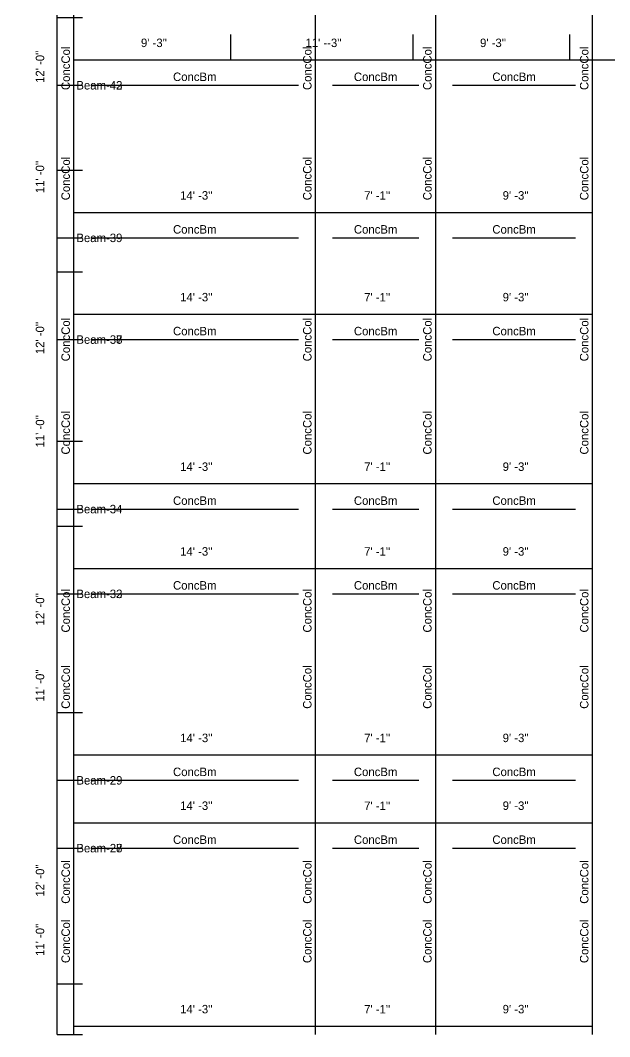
# Model space of a CAD drawing. Extents: x -38 to 2998, y -195 to 11529.
# Drawn here: x -38 to 379, y 587 to 1306 of the extents above; entities that cross this region are included whole.
import ezdxf
from ezdxf.enums import TextEntityAlignment as Align

# ---------------------------------------------------------------- set-up
doc = ezdxf.new("R2010")
doc.units = 0
doc.header["$MEASUREMENT"] = 0
doc.layers.get('0').update_dxf_attribs({"linetype": 'CONTINUOUS'})
for name, color, linetype in [('CENTERLINES', 7, 'CONTINUOUS'), ('DIMENSIONS', 4, 'CONTINUOUS'), ('TEXT', 5, 'CONTINUOUS')]:
    doc.layers.add(name, color=color, linetype=linetype)
doc.dimstyles.get("Standard").update_dxf_attribs({"dimtxt": 0.18, "dimasz": 0.18, "dimexe": 0.18, "dimexo": 0.0625, "dimgap": 0.09, "dimtad": 0, "dimtih": 1, "dimtoh": 1, "dimdec": 4, "dimzin": 0, "dimtxsty": 'STANDARD', "dimcen": 0.09, "dimazin": 3, "dimtfac": 1, "dimtdec": 4, "dimtofl": 0, "dimtmove": 0, "dimatfit": 3, "dimtolj": 1, "dimtzin": 0})

# ---------------------------------------------------------------- blocks, each defined once
blk = doc.blocks.new('*D2012')
at = {"color": 1, "linetype": 'BYBLOCK'}
for points in [[(4.77, 598.77), (3.71, 597.71), (-3.71, 590.29), (-4.77, 589.23)], [(175.77, 598.77), (174.71, 597.71), (167.29, 590.29), (166.23, 589.23)]]:
    blk.add_solid(points, dxfattribs=at)
at = {"layer": 'DIMENSIONS', "color": 9, "linetype": 'BYBLOCK'}
for p, q in [((0, 594), (0, 612)), ((171, 594), (171, 612))]:
    blk.add_line(p, q, dxfattribs=at)
at = {"layer": 'DIMENSIONS', "color": 0, "linetype": 'BYBLOCK'}
blk.add_line((0, 594), (171, 594), dxfattribs=at)
at = {"layer": 'DIMENSIONS', "color": 0, "linetype": 'BYBLOCK', "insert": (85.5, 606), "char_height": 6, "attachment_point": 5}
blk.add_mtext("\\A1; 14' -3''", dxfattribs=at)
blk = doc.blocks.new('*D2013')
at = {"color": 1, "linetype": 'BYBLOCK'}
for points in [[(175.77, 598.77), (174.71, 597.71), (167.29, 590.29), (166.23, 589.23)], [(260.77, 598.77), (259.71, 597.71), (252.28, 590.29), (251.22, 589.23)]]:
    blk.add_solid(points, dxfattribs=at)
at = {"layer": 'DIMENSIONS', "color": 9, "linetype": 'BYBLOCK'}
for p, q in [((171, 594), (171, 612)), ((256, 594), (256, 612))]:
    blk.add_line(p, q, dxfattribs=at)
at = {"layer": 'DIMENSIONS', "color": 0, "linetype": 'BYBLOCK'}
blk.add_line((171, 594), (256, 594), dxfattribs=at)
at = {"layer": 'DIMENSIONS', "color": 0, "linetype": 'BYBLOCK', "insert": (213.5, 606), "char_height": 6, "attachment_point": 5}
blk.add_mtext("\\A1; 7' -1''", dxfattribs=at)
blk = doc.blocks.new('*D2014')
at = {"color": 1, "linetype": 'BYBLOCK'}
for points in [[(260.77, 598.77), (259.71, 597.71), (252.28, 590.29), (251.22, 589.23)], [(371.77, 598.77), (370.71, 597.71), (363.28, 590.29), (362.22, 589.23)]]:
    blk.add_solid(points, dxfattribs=at)
at = {"layer": 'DIMENSIONS', "color": 9, "linetype": 'BYBLOCK'}
for p, q in [((256, 594), (256, 612)), ((367, 594), (367, 612))]:
    blk.add_line(p, q, dxfattribs=at)
at = {"layer": 'DIMENSIONS', "color": 0, "linetype": 'BYBLOCK'}
blk.add_line((256, 594), (367, 594), dxfattribs=at)
at = {"layer": 'DIMENSIONS', "color": 0, "linetype": 'BYBLOCK', "insert": (311.5, 606), "char_height": 6, "attachment_point": 5}
blk.add_mtext("\\A1; 9' -3''", dxfattribs=at)
blk = doc.blocks.new('*D2015')
at = {"color": 1, "linetype": 'BYBLOCK'}
for points in [[(-8.29, 764.29), (-7.23, 763.23), (-16.77, 772.77), (-15.71, 771.71)], [(-8.29, 620.29), (-7.23, 619.23), (-16.77, 628.77), (-15.71, 627.71)]]:
    blk.add_solid(points, dxfattribs=at)
at = {"layer": 'DIMENSIONS', "color": 9, "linetype": 'BYBLOCK'}
for p, q in [((-12, 768), (6, 768)), ((-12, 624), (6, 624))]:
    blk.add_line(p, q, dxfattribs=at)
at = {"layer": 'DIMENSIONS', "color": 0, "linetype": 'BYBLOCK'}
blk.add_line((-12, 624), (-12, 768), dxfattribs=at)
at = {"layer": 'DIMENSIONS', "color": 0, "linetype": 'BYBLOCK', "insert": (-24, 696), "char_height": 6, "attachment_point": 5, "rotation": 90}
blk.add_mtext("\\A1; 12' -0''", dxfattribs=at)
blk = doc.blocks.new('*D2016')
at = {"color": 1, "linetype": 'BYBLOCK'}
for points in [[(4.77, 790.77), (3.71, 789.71), (-3.71, 782.29), (-4.77, 781.23)], [(175.77, 790.77), (174.71, 789.71), (167.29, 782.29), (166.23, 781.23)]]:
    blk.add_solid(points, dxfattribs=at)
at = {"layer": 'DIMENSIONS', "color": 9, "linetype": 'BYBLOCK'}
for p, q in [((0, 786), (0, 804)), ((171, 786), (171, 804))]:
    blk.add_line(p, q, dxfattribs=at)
at = {"layer": 'DIMENSIONS', "color": 0, "linetype": 'BYBLOCK'}
blk.add_line((0, 786), (171, 786), dxfattribs=at)
at = {"layer": 'DIMENSIONS', "color": 0, "linetype": 'BYBLOCK', "insert": (85.5, 798), "char_height": 6, "attachment_point": 5}
blk.add_mtext("\\A1; 14' -3''", dxfattribs=at)
blk = doc.blocks.new('*D2017')
at = {"color": 1, "linetype": 'BYBLOCK'}
for points in [[(175.77, 790.77), (174.71, 789.71), (167.29, 782.29), (166.23, 781.23)], [(260.77, 790.77), (259.71, 789.71), (252.28, 782.29), (251.22, 781.23)]]:
    blk.add_solid(points, dxfattribs=at)
at = {"layer": 'DIMENSIONS', "color": 9, "linetype": 'BYBLOCK'}
for p, q in [((171, 786), (171, 804)), ((256, 786), (256, 804))]:
    blk.add_line(p, q, dxfattribs=at)
at = {"layer": 'DIMENSIONS', "color": 0, "linetype": 'BYBLOCK'}
blk.add_line((171, 786), (256, 786), dxfattribs=at)
at = {"layer": 'DIMENSIONS', "color": 0, "linetype": 'BYBLOCK', "insert": (213.5, 798), "char_height": 6, "attachment_point": 5}
blk.add_mtext("\\A1; 7' -1''", dxfattribs=at)
blk = doc.blocks.new('*D2018')
at = {"color": 1, "linetype": 'BYBLOCK'}
for points in [[(260.77, 790.77), (259.71, 789.71), (252.28, 782.29), (251.22, 781.23)], [(371.77, 790.77), (370.71, 789.71), (363.28, 782.29), (362.22, 781.23)]]:
    blk.add_solid(points, dxfattribs=at)
at = {"layer": 'DIMENSIONS', "color": 9, "linetype": 'BYBLOCK'}
for p, q in [((256, 786), (256, 804)), ((367, 786), (367, 804))]:
    blk.add_line(p, q, dxfattribs=at)
at = {"layer": 'DIMENSIONS', "color": 0, "linetype": 'BYBLOCK'}
blk.add_line((256, 786), (367, 786), dxfattribs=at)
at = {"layer": 'DIMENSIONS', "color": 0, "linetype": 'BYBLOCK', "insert": (311.5, 798), "char_height": 6, "attachment_point": 5}
blk.add_mtext("\\A1; 9' -3''", dxfattribs=at)
blk = doc.blocks.new('*D2019')
at = {"color": 1, "linetype": 'BYBLOCK'}
for points in [[(-8.29, 956.29), (-7.23, 955.23), (-16.77, 964.77), (-15.71, 963.71)], [(-8.29, 812.29), (-7.23, 811.23), (-16.77, 820.77), (-15.71, 819.71)]]:
    blk.add_solid(points, dxfattribs=at)
at = {"layer": 'DIMENSIONS', "color": 9, "linetype": 'BYBLOCK'}
for p, q in [((-12, 960), (6, 960)), ((-12, 816), (6, 816))]:
    blk.add_line(p, q, dxfattribs=at)
at = {"layer": 'DIMENSIONS', "color": 0, "linetype": 'BYBLOCK'}
blk.add_line((-12, 816), (-12, 960), dxfattribs=at)
at = {"layer": 'DIMENSIONS', "color": 0, "linetype": 'BYBLOCK', "insert": (-24, 888), "char_height": 6, "attachment_point": 5, "rotation": 90}
blk.add_mtext("\\A1; 12' -0''", dxfattribs=at)
blk = doc.blocks.new('*D2020')
at = {"color": 1, "linetype": 'BYBLOCK'}
for points in [[(4.77, 982.77), (3.71, 981.71), (-3.71, 974.29), (-4.77, 973.23)], [(175.77, 982.77), (174.71, 981.71), (167.29, 974.29), (166.23, 973.23)]]:
    blk.add_solid(points, dxfattribs=at)
at = {"layer": 'DIMENSIONS', "color": 9, "linetype": 'BYBLOCK'}
for p, q in [((0, 978), (0, 996)), ((171, 978), (171, 996))]:
    blk.add_line(p, q, dxfattribs=at)
at = {"layer": 'DIMENSIONS', "color": 0, "linetype": 'BYBLOCK'}
blk.add_line((0, 978), (171, 978), dxfattribs=at)
at = {"layer": 'DIMENSIONS', "color": 0, "linetype": 'BYBLOCK', "insert": (85.5, 990), "char_height": 6, "attachment_point": 5}
blk.add_mtext("\\A1; 14' -3''", dxfattribs=at)
blk = doc.blocks.new('*D2021')
at = {"color": 1, "linetype": 'BYBLOCK'}
for points in [[(175.77, 982.77), (174.71, 981.71), (167.29, 974.29), (166.23, 973.23)], [(260.77, 982.77), (259.71, 981.71), (252.28, 974.29), (251.22, 973.23)]]:
    blk.add_solid(points, dxfattribs=at)
at = {"layer": 'DIMENSIONS', "color": 9, "linetype": 'BYBLOCK'}
for p, q in [((171, 978), (171, 996)), ((256, 978), (256, 996))]:
    blk.add_line(p, q, dxfattribs=at)
at = {"layer": 'DIMENSIONS', "color": 0, "linetype": 'BYBLOCK'}
blk.add_line((171, 978), (256, 978), dxfattribs=at)
at = {"layer": 'DIMENSIONS', "color": 0, "linetype": 'BYBLOCK', "insert": (213.5, 990), "char_height": 6, "attachment_point": 5}
blk.add_mtext("\\A1; 7' -1''", dxfattribs=at)
blk = doc.blocks.new('*D2022')
at = {"color": 1, "linetype": 'BYBLOCK'}
for points in [[(260.77, 982.77), (259.71, 981.71), (252.28, 974.29), (251.22, 973.23)], [(371.77, 982.77), (370.71, 981.71), (363.28, 974.29), (362.22, 973.23)]]:
    blk.add_solid(points, dxfattribs=at)
at = {"layer": 'DIMENSIONS', "color": 9, "linetype": 'BYBLOCK'}
for p, q in [((256, 978), (256, 996)), ((367, 978), (367, 996))]:
    blk.add_line(p, q, dxfattribs=at)
at = {"layer": 'DIMENSIONS', "color": 0, "linetype": 'BYBLOCK'}
blk.add_line((256, 978), (367, 978), dxfattribs=at)
at = {"layer": 'DIMENSIONS', "color": 0, "linetype": 'BYBLOCK', "insert": (311.5, 990), "char_height": 6, "attachment_point": 5}
blk.add_mtext("\\A1; 9' -3''", dxfattribs=at)
blk = doc.blocks.new('*D2023')
at = {"color": 1, "linetype": 'BYBLOCK'}
for points in [[(-8.29, 1148.29), (-7.23, 1147.23), (-16.77, 1156.77), (-15.71, 1155.71)], [(-8.29, 1004.29), (-7.23, 1003.23), (-16.77, 1012.77), (-15.71, 1011.71)]]:
    blk.add_solid(points, dxfattribs=at)
at = {"layer": 'DIMENSIONS', "color": 9, "linetype": 'BYBLOCK'}
for p, q in [((-12, 1152), (6, 1152)), ((-12, 1008), (6, 1008))]:
    blk.add_line(p, q, dxfattribs=at)
at = {"layer": 'DIMENSIONS', "color": 0, "linetype": 'BYBLOCK'}
blk.add_line((-12, 1008), (-12, 1152), dxfattribs=at)
at = {"layer": 'DIMENSIONS', "color": 0, "linetype": 'BYBLOCK', "insert": (-24, 1080), "char_height": 6, "attachment_point": 5, "rotation": 90}
blk.add_mtext("\\A1; 12' -0''", dxfattribs=at)
blk = doc.blocks.new('*D2024')
at = {"color": 1, "linetype": 'BYBLOCK'}
for points in [[(4.77, 1174.77), (3.71, 1173.71), (-3.71, 1166.29), (-4.77, 1165.23)], [(175.77, 1174.77), (174.71, 1173.71), (167.29, 1166.29), (166.23, 1165.23)]]:
    blk.add_solid(points, dxfattribs=at)
at = {"layer": 'DIMENSIONS', "color": 9, "linetype": 'BYBLOCK'}
for p, q in [((0, 1170), (0, 1188)), ((171, 1170), (171, 1188))]:
    blk.add_line(p, q, dxfattribs=at)
at = {"layer": 'DIMENSIONS', "color": 0, "linetype": 'BYBLOCK'}
blk.add_line((0, 1170), (171, 1170), dxfattribs=at)
at = {"layer": 'DIMENSIONS', "color": 0, "linetype": 'BYBLOCK', "insert": (85.5, 1182), "char_height": 6, "attachment_point": 5}
blk.add_mtext("\\A1; 14' -3''", dxfattribs=at)
blk = doc.blocks.new('*D2025')
at = {"color": 1, "linetype": 'BYBLOCK'}
for points in [[(175.77, 1174.77), (174.71, 1173.71), (167.29, 1166.29), (166.23, 1165.23)], [(260.77, 1174.77), (259.71, 1173.71), (252.28, 1166.29), (251.22, 1165.23)]]:
    blk.add_solid(points, dxfattribs=at)
at = {"layer": 'DIMENSIONS', "color": 9, "linetype": 'BYBLOCK'}
for p, q in [((171, 1170), (171, 1188)), ((256, 1170), (256, 1188))]:
    blk.add_line(p, q, dxfattribs=at)
at = {"layer": 'DIMENSIONS', "color": 0, "linetype": 'BYBLOCK'}
blk.add_line((171, 1170), (256, 1170), dxfattribs=at)
at = {"layer": 'DIMENSIONS', "color": 0, "linetype": 'BYBLOCK', "insert": (213.5, 1182), "char_height": 6, "attachment_point": 5}
blk.add_mtext("\\A1; 7' -1''", dxfattribs=at)
blk = doc.blocks.new('*D2026')
at = {"color": 1, "linetype": 'BYBLOCK'}
for points in [[(260.77, 1174.77), (259.71, 1173.71), (252.28, 1166.29), (251.22, 1165.23)], [(371.77, 1174.77), (370.71, 1173.71), (363.28, 1166.29), (362.22, 1165.23)]]:
    blk.add_solid(points, dxfattribs=at)
at = {"layer": 'DIMENSIONS', "color": 9, "linetype": 'BYBLOCK'}
for p, q in [((256, 1170), (256, 1188)), ((367, 1170), (367, 1188))]:
    blk.add_line(p, q, dxfattribs=at)
at = {"layer": 'DIMENSIONS', "color": 0, "linetype": 'BYBLOCK'}
blk.add_line((256, 1170), (367, 1170), dxfattribs=at)
at = {"layer": 'DIMENSIONS', "color": 0, "linetype": 'BYBLOCK', "insert": (311.5, 1182), "char_height": 6, "attachment_point": 5}
blk.add_mtext("\\A1; 9' -3''", dxfattribs=at)
blk = doc.blocks.new('*D2027')
at = {"color": 1, "linetype": 'BYBLOCK'}
for points in [[(-8.29, 1340.29), (-7.23, 1339.23), (-16.77, 1348.77), (-15.71, 1347.71)], [(-8.29, 1196.29), (-7.23, 1195.23), (-16.77, 1204.77), (-15.71, 1203.71)]]:
    blk.add_solid(points, dxfattribs=at)
at = {"layer": 'DIMENSIONS', "color": 9, "linetype": 'BYBLOCK'}
for p, q in [((-12, 1344), (6, 1344)), ((-12, 1200), (6, 1200))]:
    blk.add_line(p, q, dxfattribs=at)
at = {"layer": 'DIMENSIONS', "color": 0, "linetype": 'BYBLOCK'}
blk.add_line((-12, 1200), (-12, 1344), dxfattribs=at)
at = {"layer": 'DIMENSIONS', "color": 0, "linetype": 'BYBLOCK', "insert": (-24, 1272), "char_height": 6, "attachment_point": 5, "rotation": 90}
blk.add_mtext("\\A1; 12' -0''", dxfattribs=at)
blk = doc.blocks.new('*D2485')
at = {"color": 1, "linetype": 'BYBLOCK'}
for points in [[(-8.29, 716.29), (-7.23, 715.23), (-16.77, 724.77), (-15.71, 723.71)], [(-8.29, 584.29), (-7.23, 583.23), (-16.77, 592.77), (-15.71, 591.71)]]:
    blk.add_solid(points, dxfattribs=at)
at = {"layer": 'DIMENSIONS', "color": 9, "linetype": 'BYBLOCK'}
for p, q in [((-12, 720), (6, 720)), ((-12, 588), (6, 588))]:
    blk.add_line(p, q, dxfattribs=at)
at = {"layer": 'DIMENSIONS', "color": 0, "linetype": 'BYBLOCK'}
blk.add_line((-12, 588), (-12, 720), dxfattribs=at)
at = {"layer": 'DIMENSIONS', "color": 0, "linetype": 'BYBLOCK', "insert": (-24, 654), "char_height": 6, "attachment_point": 5, "rotation": 90}
blk.add_mtext("\\A1; 11' -0''", dxfattribs=at)
blk = doc.blocks.new('*D2486')
at = {"color": 1, "linetype": 'BYBLOCK'}
for points in [[(4.77, 742.77), (3.71, 741.71), (-3.71, 734.29), (-4.77, 733.23)], [(175.77, 742.77), (174.71, 741.71), (167.29, 734.29), (166.23, 733.23)]]:
    blk.add_solid(points, dxfattribs=at)
at = {"layer": 'DIMENSIONS', "color": 9, "linetype": 'BYBLOCK'}
for p, q in [((0, 738), (0, 756)), ((171, 738), (171, 756))]:
    blk.add_line(p, q, dxfattribs=at)
at = {"layer": 'DIMENSIONS', "color": 0, "linetype": 'BYBLOCK'}
blk.add_line((0, 738), (171, 738), dxfattribs=at)
at = {"layer": 'DIMENSIONS', "color": 0, "linetype": 'BYBLOCK', "insert": (85.5, 750), "char_height": 6, "attachment_point": 5}
blk.add_mtext("\\A1; 14' -3''", dxfattribs=at)
blk = doc.blocks.new('*D2487')
at = {"color": 1, "linetype": 'BYBLOCK'}
for points in [[(175.77, 742.77), (174.71, 741.71), (167.29, 734.29), (166.23, 733.23)], [(260.77, 742.77), (259.71, 741.71), (252.28, 734.29), (251.22, 733.23)]]:
    blk.add_solid(points, dxfattribs=at)
at = {"layer": 'DIMENSIONS', "color": 9, "linetype": 'BYBLOCK'}
for p, q in [((171, 738), (171, 756)), ((256, 738), (256, 756))]:
    blk.add_line(p, q, dxfattribs=at)
at = {"layer": 'DIMENSIONS', "color": 0, "linetype": 'BYBLOCK'}
blk.add_line((171, 738), (256, 738), dxfattribs=at)
at = {"layer": 'DIMENSIONS', "color": 0, "linetype": 'BYBLOCK', "insert": (213.5, 750), "char_height": 6, "attachment_point": 5}
blk.add_mtext("\\A1; 7' -1''", dxfattribs=at)
blk = doc.blocks.new('*D2488')
at = {"color": 1, "linetype": 'BYBLOCK'}
for points in [[(260.77, 742.77), (259.71, 741.71), (252.28, 734.29), (251.22, 733.23)], [(371.77, 742.77), (370.71, 741.71), (363.28, 734.29), (362.22, 733.23)]]:
    blk.add_solid(points, dxfattribs=at)
at = {"layer": 'DIMENSIONS', "color": 9, "linetype": 'BYBLOCK'}
for p, q in [((256, 738), (256, 756)), ((367, 738), (367, 756))]:
    blk.add_line(p, q, dxfattribs=at)
at = {"layer": 'DIMENSIONS', "color": 0, "linetype": 'BYBLOCK'}
blk.add_line((256, 738), (367, 738), dxfattribs=at)
at = {"layer": 'DIMENSIONS', "color": 0, "linetype": 'BYBLOCK', "insert": (311.5, 750), "char_height": 6, "attachment_point": 5}
blk.add_mtext("\\A1; 9' -3''", dxfattribs=at)
blk = doc.blocks.new('*D2489')
at = {"color": 1, "linetype": 'BYBLOCK'}
for points in [[(-8.29, 896.29), (-7.23, 895.23), (-16.77, 904.77), (-15.71, 903.71)], [(-8.29, 764.29), (-7.23, 763.23), (-16.77, 772.77), (-15.71, 771.71)]]:
    blk.add_solid(points, dxfattribs=at)
at = {"layer": 'DIMENSIONS', "color": 9, "linetype": 'BYBLOCK'}
for p, q in [((-12, 900), (6, 900)), ((-12, 768), (6, 768))]:
    blk.add_line(p, q, dxfattribs=at)
at = {"layer": 'DIMENSIONS', "color": 0, "linetype": 'BYBLOCK'}
blk.add_line((-12, 768), (-12, 900), dxfattribs=at)
at = {"layer": 'DIMENSIONS', "color": 0, "linetype": 'BYBLOCK', "insert": (-24, 834), "char_height": 6, "attachment_point": 5, "rotation": 90}
blk.add_mtext("\\A1; 11' -0''", dxfattribs=at)
blk = doc.blocks.new('*D2490')
at = {"color": 1, "linetype": 'BYBLOCK'}
for points in [[(4.77, 922.77), (3.71, 921.71), (-3.71, 914.29), (-4.77, 913.23)], [(175.77, 922.77), (174.71, 921.71), (167.29, 914.29), (166.23, 913.23)]]:
    blk.add_solid(points, dxfattribs=at)
at = {"layer": 'DIMENSIONS', "color": 9, "linetype": 'BYBLOCK'}
for p, q in [((0, 918), (0, 936)), ((171, 918), (171, 936))]:
    blk.add_line(p, q, dxfattribs=at)
at = {"layer": 'DIMENSIONS', "color": 0, "linetype": 'BYBLOCK'}
blk.add_line((0, 918), (171, 918), dxfattribs=at)
at = {"layer": 'DIMENSIONS', "color": 0, "linetype": 'BYBLOCK', "insert": (85.5, 930), "char_height": 6, "attachment_point": 5}
blk.add_mtext("\\A1; 14' -3''", dxfattribs=at)
blk = doc.blocks.new('*D2491')
at = {"color": 1, "linetype": 'BYBLOCK'}
for points in [[(175.77, 922.77), (174.71, 921.71), (167.29, 914.29), (166.23, 913.23)], [(260.77, 922.77), (259.71, 921.71), (252.28, 914.29), (251.22, 913.23)]]:
    blk.add_solid(points, dxfattribs=at)
at = {"layer": 'DIMENSIONS', "color": 9, "linetype": 'BYBLOCK'}
for p, q in [((171, 918), (171, 936)), ((256, 918), (256, 936))]:
    blk.add_line(p, q, dxfattribs=at)
at = {"layer": 'DIMENSIONS', "color": 0, "linetype": 'BYBLOCK'}
blk.add_line((171, 918), (256, 918), dxfattribs=at)
at = {"layer": 'DIMENSIONS', "color": 0, "linetype": 'BYBLOCK', "insert": (213.5, 930), "char_height": 6, "attachment_point": 5}
blk.add_mtext("\\A1; 7' -1''", dxfattribs=at)
blk = doc.blocks.new('*D2492')
at = {"color": 1, "linetype": 'BYBLOCK'}
for points in [[(260.77, 922.77), (259.71, 921.71), (252.28, 914.29), (251.22, 913.23)], [(371.77, 922.77), (370.71, 921.71), (363.28, 914.29), (362.22, 913.23)]]:
    blk.add_solid(points, dxfattribs=at)
at = {"layer": 'DIMENSIONS', "color": 9, "linetype": 'BYBLOCK'}
for p, q in [((256, 918), (256, 936)), ((367, 918), (367, 936))]:
    blk.add_line(p, q, dxfattribs=at)
at = {"layer": 'DIMENSIONS', "color": 0, "linetype": 'BYBLOCK'}
blk.add_line((256, 918), (367, 918), dxfattribs=at)
at = {"layer": 'DIMENSIONS', "color": 0, "linetype": 'BYBLOCK', "insert": (311.5, 930), "char_height": 6, "attachment_point": 5}
blk.add_mtext("\\A1; 9' -3''", dxfattribs=at)
blk = doc.blocks.new('*D2493')
at = {"color": 1, "linetype": 'BYBLOCK'}
for points in [[(-8.29, 1076.29), (-7.23, 1075.23), (-16.77, 1084.77), (-15.71, 1083.71)], [(-8.29, 944.29), (-7.23, 943.23), (-16.77, 952.77), (-15.71, 951.71)]]:
    blk.add_solid(points, dxfattribs=at)
at = {"layer": 'DIMENSIONS', "color": 9, "linetype": 'BYBLOCK'}
for p, q in [((-12, 1080), (6, 1080)), ((-12, 948), (6, 948))]:
    blk.add_line(p, q, dxfattribs=at)
at = {"layer": 'DIMENSIONS', "color": 0, "linetype": 'BYBLOCK'}
blk.add_line((-12, 948), (-12, 1080), dxfattribs=at)
at = {"layer": 'DIMENSIONS', "color": 0, "linetype": 'BYBLOCK', "insert": (-24, 1014), "char_height": 6, "attachment_point": 5, "rotation": 90}
blk.add_mtext("\\A1; 11' -0''", dxfattribs=at)
blk = doc.blocks.new('*D2494')
at = {"color": 1, "linetype": 'BYBLOCK'}
for points in [[(4.77, 1102.77), (3.71, 1101.71), (-3.71, 1094.29), (-4.77, 1093.23)], [(175.77, 1102.77), (174.71, 1101.71), (167.29, 1094.29), (166.23, 1093.23)]]:
    blk.add_solid(points, dxfattribs=at)
at = {"layer": 'DIMENSIONS', "color": 9, "linetype": 'BYBLOCK'}
for p, q in [((0, 1098), (0, 1116)), ((171, 1098), (171, 1116))]:
    blk.add_line(p, q, dxfattribs=at)
at = {"layer": 'DIMENSIONS', "color": 0, "linetype": 'BYBLOCK'}
blk.add_line((0, 1098), (171, 1098), dxfattribs=at)
at = {"layer": 'DIMENSIONS', "color": 0, "linetype": 'BYBLOCK', "insert": (85.5, 1110), "char_height": 6, "attachment_point": 5}
blk.add_mtext("\\A1; 14' -3''", dxfattribs=at)
blk = doc.blocks.new('*D2495')
at = {"color": 1, "linetype": 'BYBLOCK'}
for points in [[(175.77, 1102.77), (174.71, 1101.71), (167.29, 1094.29), (166.23, 1093.23)], [(260.77, 1102.77), (259.71, 1101.71), (252.28, 1094.29), (251.22, 1093.23)]]:
    blk.add_solid(points, dxfattribs=at)
at = {"layer": 'DIMENSIONS', "color": 9, "linetype": 'BYBLOCK'}
for p, q in [((171, 1098), (171, 1116)), ((256, 1098), (256, 1116))]:
    blk.add_line(p, q, dxfattribs=at)
at = {"layer": 'DIMENSIONS', "color": 0, "linetype": 'BYBLOCK'}
blk.add_line((171, 1098), (256, 1098), dxfattribs=at)
at = {"layer": 'DIMENSIONS', "color": 0, "linetype": 'BYBLOCK', "insert": (213.5, 1110), "char_height": 6, "attachment_point": 5}
blk.add_mtext("\\A1; 7' -1''", dxfattribs=at)
blk = doc.blocks.new('*D2496')
at = {"color": 1, "linetype": 'BYBLOCK'}
for points in [[(260.77, 1102.77), (259.71, 1101.71), (252.28, 1094.29), (251.22, 1093.23)], [(371.77, 1102.77), (370.71, 1101.71), (363.28, 1094.29), (362.22, 1093.23)]]:
    blk.add_solid(points, dxfattribs=at)
at = {"layer": 'DIMENSIONS', "color": 9, "linetype": 'BYBLOCK'}
for p, q in [((256, 1098), (256, 1116)), ((367, 1098), (367, 1116))]:
    blk.add_line(p, q, dxfattribs=at)
at = {"layer": 'DIMENSIONS', "color": 0, "linetype": 'BYBLOCK'}
blk.add_line((256, 1098), (367, 1098), dxfattribs=at)
at = {"layer": 'DIMENSIONS', "color": 0, "linetype": 'BYBLOCK', "insert": (311.5, 1110), "char_height": 6, "attachment_point": 5}
blk.add_mtext("\\A1; 9' -3''", dxfattribs=at)
blk = doc.blocks.new('*D2497')
at = {"color": 1, "linetype": 'BYBLOCK'}
for points in [[(-8.29, 1256.29), (-7.23, 1255.23), (-16.77, 1264.77), (-15.71, 1263.71)], [(-8.29, 1124.29), (-7.23, 1123.23), (-16.77, 1132.77), (-15.71, 1131.71)]]:
    blk.add_solid(points, dxfattribs=at)
at = {"layer": 'DIMENSIONS', "color": 9, "linetype": 'BYBLOCK'}
for p, q in [((-12, 1260), (6, 1260)), ((-12, 1128), (6, 1128))]:
    blk.add_line(p, q, dxfattribs=at)
at = {"layer": 'DIMENSIONS', "color": 0, "linetype": 'BYBLOCK'}
blk.add_line((-12, 1128), (-12, 1260), dxfattribs=at)
at = {"layer": 'DIMENSIONS', "color": 0, "linetype": 'BYBLOCK', "insert": (-24, 1194), "char_height": 6, "attachment_point": 5, "rotation": 90}
blk.add_mtext("\\A1; 11' -0''", dxfattribs=at)
blk = doc.blocks.new('*D2498')
at = {"color": 1, "linetype": 'BYBLOCK'}
for points in [[(4.77, 1282.77), (3.71, 1281.71), (-3.71, 1274.29), (-4.77, 1273.23)], [(115.77, 1282.77), (114.71, 1281.71), (107.29, 1274.29), (106.23, 1273.23)]]:
    blk.add_solid(points, dxfattribs=at)
at = {"layer": 'DIMENSIONS', "color": 9, "linetype": 'BYBLOCK'}
for p, q in [((0, 1278), (0, 1296)), ((111, 1278), (111, 1296))]:
    blk.add_line(p, q, dxfattribs=at)
at = {"layer": 'DIMENSIONS', "color": 0, "linetype": 'BYBLOCK'}
blk.add_line((0, 1278), (111, 1278), dxfattribs=at)
at = {"layer": 'DIMENSIONS', "color": 0, "linetype": 'BYBLOCK', "insert": (55.5, 1290), "char_height": 6, "attachment_point": 5}
blk.add_mtext("\\A1; 9' -3''", dxfattribs=at)
blk = doc.blocks.new('*D2499')
at = {"color": 1, "linetype": 'BYBLOCK'}
for points in [[(115.77, 1282.77), (114.71, 1281.71), (107.29, 1274.29), (106.23, 1273.23)], [(244.77, 1282.77), (243.71, 1281.71), (236.29, 1274.29), (235.23, 1273.23)]]:
    blk.add_solid(points, dxfattribs=at)
at = {"layer": 'DIMENSIONS', "color": 9, "linetype": 'BYBLOCK'}
for p, q in [((111, 1278), (111, 1296)), ((240, 1278), (240, 1296))]:
    blk.add_line(p, q, dxfattribs=at)
at = {"layer": 'DIMENSIONS', "color": 0, "linetype": 'BYBLOCK'}
blk.add_line((111, 1278), (240, 1278), dxfattribs=at)
at = {"layer": 'DIMENSIONS', "color": 0, "linetype": 'BYBLOCK', "insert": (175.5, 1290), "char_height": 6, "attachment_point": 5}
blk.add_mtext("\\A1; 11' --3''", dxfattribs=at)
blk = doc.blocks.new('*D2500')
at = {"color": 1, "linetype": 'BYBLOCK'}
for points in [[(244.77, 1282.77), (243.71, 1281.71), (236.29, 1274.29), (235.23, 1273.23)], [(355.77, 1282.77), (354.71, 1281.71), (347.29, 1274.29), (346.23, 1273.23)]]:
    blk.add_solid(points, dxfattribs=at)
at = {"layer": 'DIMENSIONS', "color": 9, "linetype": 'BYBLOCK'}
for p, q in [((240, 1278), (240, 1296)), ((351, 1278), (351, 1296))]:
    blk.add_line(p, q, dxfattribs=at)
at = {"layer": 'DIMENSIONS', "color": 0, "linetype": 'BYBLOCK'}
blk.add_line((240, 1278), (351, 1278), dxfattribs=at)
at = {"layer": 'DIMENSIONS', "color": 0, "linetype": 'BYBLOCK', "insert": (295.5, 1290), "char_height": 6, "attachment_point": 5}
blk.add_mtext("\\A1; 9' -3''", dxfattribs=at)
blk = doc.blocks.new('*D2501')
at = {"color": 1, "linetype": 'BYBLOCK'}
for points in [[(355.77, 1282.77), (354.71, 1281.71), (347.29, 1274.29), (346.23, 1273.23)], [(577.77, 1282.77), (576.71, 1281.71), (569.29, 1274.29), (568.23, 1273.23)]]:
    blk.add_solid(points, dxfattribs=at)
at = {"layer": 'DIMENSIONS', "color": 9, "linetype": 'BYBLOCK'}
for p, q in [((351, 1278), (351, 1296)), ((573, 1278), (573, 1296))]:
    blk.add_line(p, q, dxfattribs=at)
at = {"layer": 'DIMENSIONS', "color": 0, "linetype": 'BYBLOCK'}
blk.add_line((351, 1278), (573, 1278), dxfattribs=at)
at = {"layer": 'DIMENSIONS', "color": 0, "linetype": 'BYBLOCK', "insert": (462, 1290), "char_height": 6, "attachment_point": 5}
blk.add_mtext("\\A1; 18' -6''", dxfattribs=at)
blk = doc.blocks.new('*D2513')
at = {"color": 1, "linetype": 'BYBLOCK'}
for points in [[(-8.29, 1436.29), (-7.23, 1435.23), (-16.77, 1444.77), (-15.71, 1443.71)], [(-8.29, 1304.29), (-7.23, 1303.23), (-16.77, 1312.77), (-15.71, 1311.71)]]:
    blk.add_solid(points, dxfattribs=at)
at = {"layer": 'DIMENSIONS', "color": 9, "linetype": 'BYBLOCK'}
for p, q in [((-12, 1440), (6, 1440)), ((-12, 1308), (6, 1308))]:
    blk.add_line(p, q, dxfattribs=at)
at = {"layer": 'DIMENSIONS', "color": 0, "linetype": 'BYBLOCK'}
blk.add_line((-12, 1308), (-12, 1440), dxfattribs=at)
at = {"layer": 'DIMENSIONS', "color": 0, "linetype": 'BYBLOCK', "insert": (-24, 1374), "char_height": 6, "attachment_point": 5, "rotation": 90}
blk.add_mtext("\\A1; 11' -0''", dxfattribs=at)
blk = doc.blocks.new('*D2955')
at = {"color": 1, "linetype": 'BYBLOCK'}
for points in [[(-8.29, 716.29), (-7.23, 715.23), (-16.77, 724.77), (-15.71, 723.71)], [(-8.29, 584.29), (-7.23, 583.23), (-16.77, 592.77), (-15.71, 591.71)]]:
    blk.add_solid(points, dxfattribs=at)
at = {"layer": 'DIMENSIONS', "color": 9, "linetype": 'BYBLOCK'}
for p, q in [((-12, 720), (6, 720)), ((-12, 588), (6, 588))]:
    blk.add_line(p, q, dxfattribs=at)
at = {"layer": 'DIMENSIONS', "color": 0, "linetype": 'BYBLOCK'}
blk.add_line((-12, 588), (-12, 720), dxfattribs=at)
at = {"layer": 'DIMENSIONS', "color": 0, "linetype": 'BYBLOCK', "insert": (-24, 654), "char_height": 6, "attachment_point": 5, "rotation": 90}
blk.add_mtext("\\A1; 11' -0''", dxfattribs=at)
blk = doc.blocks.new('*D2956')
at = {"color": 1, "linetype": 'BYBLOCK'}
for points in [[(4.77, 742.77), (3.71, 741.71), (-3.71, 734.29), (-4.77, 733.23)], [(175.77, 742.77), (174.71, 741.71), (167.29, 734.29), (166.23, 733.23)]]:
    blk.add_solid(points, dxfattribs=at)
at = {"layer": 'DIMENSIONS', "color": 9, "linetype": 'BYBLOCK'}
for p, q in [((0, 738), (0, 756)), ((171, 738), (171, 756))]:
    blk.add_line(p, q, dxfattribs=at)
at = {"layer": 'DIMENSIONS', "color": 0, "linetype": 'BYBLOCK'}
blk.add_line((0, 738), (171, 738), dxfattribs=at)
at = {"layer": 'DIMENSIONS', "color": 0, "linetype": 'BYBLOCK', "insert": (85.5, 750), "char_height": 6, "attachment_point": 5}
blk.add_mtext("\\A1; 14' -3''", dxfattribs=at)
blk = doc.blocks.new('*D2957')
at = {"color": 1, "linetype": 'BYBLOCK'}
for points in [[(175.77, 742.77), (174.71, 741.71), (167.29, 734.29), (166.23, 733.23)], [(260.77, 742.77), (259.71, 741.71), (252.28, 734.29), (251.22, 733.23)]]:
    blk.add_solid(points, dxfattribs=at)
at = {"layer": 'DIMENSIONS', "color": 9, "linetype": 'BYBLOCK'}
for p, q in [((171, 738), (171, 756)), ((256, 738), (256, 756))]:
    blk.add_line(p, q, dxfattribs=at)
at = {"layer": 'DIMENSIONS', "color": 0, "linetype": 'BYBLOCK'}
blk.add_line((171, 738), (256, 738), dxfattribs=at)
at = {"layer": 'DIMENSIONS', "color": 0, "linetype": 'BYBLOCK', "insert": (213.5, 750), "char_height": 6, "attachment_point": 5}
blk.add_mtext("\\A1; 7' -1''", dxfattribs=at)
blk = doc.blocks.new('*D2958')
at = {"color": 1, "linetype": 'BYBLOCK'}
for points in [[(260.77, 742.77), (259.71, 741.71), (252.28, 734.29), (251.22, 733.23)], [(371.77, 742.77), (370.71, 741.71), (363.28, 734.29), (362.22, 733.23)]]:
    blk.add_solid(points, dxfattribs=at)
at = {"layer": 'DIMENSIONS', "color": 9, "linetype": 'BYBLOCK'}
for p, q in [((256, 738), (256, 756)), ((367, 738), (367, 756))]:
    blk.add_line(p, q, dxfattribs=at)
at = {"layer": 'DIMENSIONS', "color": 0, "linetype": 'BYBLOCK'}
blk.add_line((256, 738), (367, 738), dxfattribs=at)
at = {"layer": 'DIMENSIONS', "color": 0, "linetype": 'BYBLOCK', "insert": (311.5, 750), "char_height": 6, "attachment_point": 5}
blk.add_mtext("\\A1; 9' -3''", dxfattribs=at)
blk = doc.blocks.new('*D2959')
at = {"color": 1, "linetype": 'BYBLOCK'}
for points in [[(-8.29, 896.29), (-7.23, 895.23), (-16.77, 904.77), (-15.71, 903.71)], [(-8.29, 764.29), (-7.23, 763.23), (-16.77, 772.77), (-15.71, 771.71)]]:
    blk.add_solid(points, dxfattribs=at)
at = {"layer": 'DIMENSIONS', "color": 9, "linetype": 'BYBLOCK'}
for p, q in [((-12, 900), (6, 900)), ((-12, 768), (6, 768))]:
    blk.add_line(p, q, dxfattribs=at)
at = {"layer": 'DIMENSIONS', "color": 0, "linetype": 'BYBLOCK'}
blk.add_line((-12, 768), (-12, 900), dxfattribs=at)
at = {"layer": 'DIMENSIONS', "color": 0, "linetype": 'BYBLOCK', "insert": (-24, 834), "char_height": 6, "attachment_point": 5, "rotation": 90}
blk.add_mtext("\\A1; 11' -0''", dxfattribs=at)
blk = doc.blocks.new('*D2960')
at = {"color": 1, "linetype": 'BYBLOCK'}
for points in [[(4.77, 922.77), (3.71, 921.71), (-3.71, 914.29), (-4.77, 913.23)], [(175.77, 922.77), (174.71, 921.71), (167.29, 914.29), (166.23, 913.23)]]:
    blk.add_solid(points, dxfattribs=at)
at = {"layer": 'DIMENSIONS', "color": 9, "linetype": 'BYBLOCK'}
for p, q in [((0, 918), (0, 936)), ((171, 918), (171, 936))]:
    blk.add_line(p, q, dxfattribs=at)
at = {"layer": 'DIMENSIONS', "color": 0, "linetype": 'BYBLOCK'}
blk.add_line((0, 918), (171, 918), dxfattribs=at)
at = {"layer": 'DIMENSIONS', "color": 0, "linetype": 'BYBLOCK', "insert": (85.5, 930), "char_height": 6, "attachment_point": 5}
blk.add_mtext("\\A1; 14' -3''", dxfattribs=at)
blk = doc.blocks.new('*D2961')
at = {"color": 1, "linetype": 'BYBLOCK'}
for points in [[(175.77, 922.77), (174.71, 921.71), (167.29, 914.29), (166.23, 913.23)], [(260.77, 922.77), (259.71, 921.71), (252.28, 914.29), (251.22, 913.23)]]:
    blk.add_solid(points, dxfattribs=at)
at = {"layer": 'DIMENSIONS', "color": 9, "linetype": 'BYBLOCK'}
for p, q in [((171, 918), (171, 936)), ((256, 918), (256, 936))]:
    blk.add_line(p, q, dxfattribs=at)
at = {"layer": 'DIMENSIONS', "color": 0, "linetype": 'BYBLOCK'}
blk.add_line((171, 918), (256, 918), dxfattribs=at)
at = {"layer": 'DIMENSIONS', "color": 0, "linetype": 'BYBLOCK', "insert": (213.5, 930), "char_height": 6, "attachment_point": 5}
blk.add_mtext("\\A1; 7' -1''", dxfattribs=at)
blk = doc.blocks.new('*D2962')
at = {"color": 1, "linetype": 'BYBLOCK'}
for points in [[(260.77, 922.77), (259.71, 921.71), (252.28, 914.29), (251.22, 913.23)], [(371.77, 922.77), (370.71, 921.71), (363.28, 914.29), (362.22, 913.23)]]:
    blk.add_solid(points, dxfattribs=at)
at = {"layer": 'DIMENSIONS', "color": 9, "linetype": 'BYBLOCK'}
for p, q in [((256, 918), (256, 936)), ((367, 918), (367, 936))]:
    blk.add_line(p, q, dxfattribs=at)
at = {"layer": 'DIMENSIONS', "color": 0, "linetype": 'BYBLOCK'}
blk.add_line((256, 918), (367, 918), dxfattribs=at)
at = {"layer": 'DIMENSIONS', "color": 0, "linetype": 'BYBLOCK', "insert": (311.5, 930), "char_height": 6, "attachment_point": 5}
blk.add_mtext("\\A1; 9' -3''", dxfattribs=at)
blk = doc.blocks.new('*D2963')
at = {"color": 1, "linetype": 'BYBLOCK'}
for points in [[(-8.29, 1076.29), (-7.23, 1075.23), (-16.77, 1084.77), (-15.71, 1083.71)], [(-8.29, 944.29), (-7.23, 943.23), (-16.77, 952.77), (-15.71, 951.71)]]:
    blk.add_solid(points, dxfattribs=at)
at = {"layer": 'DIMENSIONS', "color": 9, "linetype": 'BYBLOCK'}
for p, q in [((-12, 1080), (6, 1080)), ((-12, 948), (6, 948))]:
    blk.add_line(p, q, dxfattribs=at)
at = {"layer": 'DIMENSIONS', "color": 0, "linetype": 'BYBLOCK'}
blk.add_line((-12, 948), (-12, 1080), dxfattribs=at)
at = {"layer": 'DIMENSIONS', "color": 0, "linetype": 'BYBLOCK', "insert": (-24, 1014), "char_height": 6, "attachment_point": 5, "rotation": 90}
blk.add_mtext("\\A1; 11' -0''", dxfattribs=at)
blk = doc.blocks.new('*D2964')
at = {"color": 1, "linetype": 'BYBLOCK'}
for points in [[(4.77, 1102.77), (3.71, 1101.71), (-3.71, 1094.29), (-4.77, 1093.23)], [(175.77, 1102.77), (174.71, 1101.71), (167.29, 1094.29), (166.23, 1093.23)]]:
    blk.add_solid(points, dxfattribs=at)
at = {"layer": 'DIMENSIONS', "color": 9, "linetype": 'BYBLOCK'}
for p, q in [((0, 1098), (0, 1116)), ((171, 1098), (171, 1116))]:
    blk.add_line(p, q, dxfattribs=at)
at = {"layer": 'DIMENSIONS', "color": 0, "linetype": 'BYBLOCK'}
blk.add_line((0, 1098), (171, 1098), dxfattribs=at)
at = {"layer": 'DIMENSIONS', "color": 0, "linetype": 'BYBLOCK', "insert": (85.5, 1110), "char_height": 6, "attachment_point": 5}
blk.add_mtext("\\A1; 14' -3''", dxfattribs=at)
blk = doc.blocks.new('*D2965')
at = {"color": 1, "linetype": 'BYBLOCK'}
for points in [[(175.77, 1102.77), (174.71, 1101.71), (167.29, 1094.29), (166.23, 1093.23)], [(260.77, 1102.77), (259.71, 1101.71), (252.28, 1094.29), (251.22, 1093.23)]]:
    blk.add_solid(points, dxfattribs=at)
at = {"layer": 'DIMENSIONS', "color": 9, "linetype": 'BYBLOCK'}
for p, q in [((171, 1098), (171, 1116)), ((256, 1098), (256, 1116))]:
    blk.add_line(p, q, dxfattribs=at)
at = {"layer": 'DIMENSIONS', "color": 0, "linetype": 'BYBLOCK'}
blk.add_line((171, 1098), (256, 1098), dxfattribs=at)
at = {"layer": 'DIMENSIONS', "color": 0, "linetype": 'BYBLOCK', "insert": (213.5, 1110), "char_height": 6, "attachment_point": 5}
blk.add_mtext("\\A1; 7' -1''", dxfattribs=at)
blk = doc.blocks.new('*D2966')
at = {"color": 1, "linetype": 'BYBLOCK'}
for points in [[(260.77, 1102.77), (259.71, 1101.71), (252.28, 1094.29), (251.22, 1093.23)], [(371.77, 1102.77), (370.71, 1101.71), (363.28, 1094.29), (362.22, 1093.23)]]:
    blk.add_solid(points, dxfattribs=at)
at = {"layer": 'DIMENSIONS', "color": 9, "linetype": 'BYBLOCK'}
for p, q in [((256, 1098), (256, 1116)), ((367, 1098), (367, 1116))]:
    blk.add_line(p, q, dxfattribs=at)
at = {"layer": 'DIMENSIONS', "color": 0, "linetype": 'BYBLOCK'}
blk.add_line((256, 1098), (367, 1098), dxfattribs=at)
at = {"layer": 'DIMENSIONS', "color": 0, "linetype": 'BYBLOCK', "insert": (311.5, 1110), "char_height": 6, "attachment_point": 5}
blk.add_mtext("\\A1; 9' -3''", dxfattribs=at)
blk = doc.blocks.new('*D2967')
at = {"color": 1, "linetype": 'BYBLOCK'}
for points in [[(-8.29, 1256.29), (-7.23, 1255.23), (-16.77, 1264.77), (-15.71, 1263.71)], [(-8.29, 1124.29), (-7.23, 1123.23), (-16.77, 1132.77), (-15.71, 1131.71)]]:
    blk.add_solid(points, dxfattribs=at)
at = {"layer": 'DIMENSIONS', "color": 9, "linetype": 'BYBLOCK'}
for p, q in [((-12, 1260), (6, 1260)), ((-12, 1128), (6, 1128))]:
    blk.add_line(p, q, dxfattribs=at)
at = {"layer": 'DIMENSIONS', "color": 0, "linetype": 'BYBLOCK'}
blk.add_line((-12, 1128), (-12, 1260), dxfattribs=at)
at = {"layer": 'DIMENSIONS', "color": 0, "linetype": 'BYBLOCK', "insert": (-24, 1194), "char_height": 6, "attachment_point": 5, "rotation": 90}
blk.add_mtext("\\A1; 11' -0''", dxfattribs=at)
blk = doc.blocks.new('*D2968')
at = {"color": 1, "linetype": 'BYBLOCK'}
for points in [[(4.77, 1282.77), (3.71, 1281.71), (-3.71, 1274.29), (-4.77, 1273.23)], [(115.77, 1282.77), (114.71, 1281.71), (107.29, 1274.29), (106.23, 1273.23)]]:
    blk.add_solid(points, dxfattribs=at)
at = {"layer": 'DIMENSIONS', "color": 9, "linetype": 'BYBLOCK'}
for p, q in [((0, 1278), (0, 1296)), ((111, 1278), (111, 1296))]:
    blk.add_line(p, q, dxfattribs=at)
at = {"layer": 'DIMENSIONS', "color": 0, "linetype": 'BYBLOCK'}
blk.add_line((0, 1278), (111, 1278), dxfattribs=at)
at = {"layer": 'DIMENSIONS', "color": 0, "linetype": 'BYBLOCK', "insert": (55.5, 1290), "char_height": 6, "attachment_point": 5}
blk.add_mtext("\\A1; 9' -3''", dxfattribs=at)
blk = doc.blocks.new('*D2969')
at = {"color": 1, "linetype": 'BYBLOCK'}
for points in [[(115.77, 1282.77), (114.71, 1281.71), (107.29, 1274.29), (106.23, 1273.23)], [(244.77, 1282.77), (243.71, 1281.71), (236.29, 1274.29), (235.23, 1273.23)]]:
    blk.add_solid(points, dxfattribs=at)
at = {"layer": 'DIMENSIONS', "color": 9, "linetype": 'BYBLOCK'}
for p, q in [((111, 1278), (111, 1296)), ((240, 1278), (240, 1296))]:
    blk.add_line(p, q, dxfattribs=at)
at = {"layer": 'DIMENSIONS', "color": 0, "linetype": 'BYBLOCK'}
blk.add_line((111, 1278), (240, 1278), dxfattribs=at)
at = {"layer": 'DIMENSIONS', "color": 0, "linetype": 'BYBLOCK', "insert": (175.5, 1290), "char_height": 6, "attachment_point": 5}
blk.add_mtext("\\A1; 11' --3''", dxfattribs=at)
blk = doc.blocks.new('*D2970')
at = {"color": 1, "linetype": 'BYBLOCK'}
for points in [[(244.77, 1282.77), (243.71, 1281.71), (236.29, 1274.29), (235.23, 1273.23)], [(355.77, 1282.77), (354.71, 1281.71), (347.29, 1274.29), (346.23, 1273.23)]]:
    blk.add_solid(points, dxfattribs=at)
at = {"layer": 'DIMENSIONS', "color": 9, "linetype": 'BYBLOCK'}
for p, q in [((240, 1278), (240, 1296)), ((351, 1278), (351, 1296))]:
    blk.add_line(p, q, dxfattribs=at)
at = {"layer": 'DIMENSIONS', "color": 0, "linetype": 'BYBLOCK'}
blk.add_line((240, 1278), (351, 1278), dxfattribs=at)
at = {"layer": 'DIMENSIONS', "color": 0, "linetype": 'BYBLOCK', "insert": (295.5, 1290), "char_height": 6, "attachment_point": 5}
blk.add_mtext("\\A1; 9' -3''", dxfattribs=at)
blk = doc.blocks.new('*D2971')
at = {"color": 1, "linetype": 'BYBLOCK'}
for points in [[(355.77, 1282.77), (354.71, 1281.71), (347.29, 1274.29), (346.23, 1273.23)], [(577.77, 1282.77), (576.71, 1281.71), (569.29, 1274.29), (568.23, 1273.23)]]:
    blk.add_solid(points, dxfattribs=at)
at = {"layer": 'DIMENSIONS', "color": 9, "linetype": 'BYBLOCK'}
for p, q in [((351, 1278), (351, 1296)), ((573, 1278), (573, 1296))]:
    blk.add_line(p, q, dxfattribs=at)
at = {"layer": 'DIMENSIONS', "color": 0, "linetype": 'BYBLOCK'}
blk.add_line((351, 1278), (573, 1278), dxfattribs=at)
at = {"layer": 'DIMENSIONS', "color": 0, "linetype": 'BYBLOCK', "insert": (462, 1290), "char_height": 6, "attachment_point": 5}
blk.add_mtext("\\A1; 18' -6''", dxfattribs=at)
blk = doc.blocks.new('*D2983')
at = {"color": 1, "linetype": 'BYBLOCK'}
for points in [[(-8.29, 1436.29), (-7.23, 1435.23), (-16.77, 1444.77), (-15.71, 1443.71)], [(-8.29, 1304.29), (-7.23, 1303.23), (-16.77, 1312.77), (-15.71, 1311.71)]]:
    blk.add_solid(points, dxfattribs=at)
at = {"layer": 'DIMENSIONS', "color": 9, "linetype": 'BYBLOCK'}
for p, q in [((-12, 1440), (6, 1440)), ((-12, 1308), (6, 1308))]:
    blk.add_line(p, q, dxfattribs=at)
at = {"layer": 'DIMENSIONS', "color": 0, "linetype": 'BYBLOCK'}
blk.add_line((-12, 1308), (-12, 1440), dxfattribs=at)
at = {"layer": 'DIMENSIONS', "color": 0, "linetype": 'BYBLOCK', "insert": (-24, 1374), "char_height": 6, "attachment_point": 5, "rotation": 90}
blk.add_mtext("\\A1; 11' -0''", dxfattribs=at)

msp = doc.modelspace()

# ---------------------------------------------------------------- linework, layer by layer
at = {"layer": 'CENTERLINES', "color": 0, "linetype": 'CONTINUOUS'}
for p, q in [((0, 1200), (0, 1344)), ((171, 1200), (171, 1344)), ((255.996, 1200), (255.996, 1344)), ((366.996, 1200), (366.996, 1344)), ((0, 1128), (0, 1260)), ((0, 1128), (0, 1260)), ((12, 1260), (159, 1260)), ((12, 1260), (159, 1260)), ((171, 1128), (171, 1260)), ((171, 1128), (171, 1260)), ((183, 1260), (243.996, 1260)), ((183, 1260), (243.996, 1260)), ((255.996, 1128), (255.996, 1260)), ((255.996, 1128), (255.996, 1260)), ((267.996, 1260), (354.996, 1260)), ((267.996, 1260), (354.996, 1260)), ((366.996, 1128), (366.996, 1260)), ((366.996, 1128), (366.996, 1260)), ((0, 1008), (0, 1152)), ((12, 1152), (159, 1152)), ((171, 1008), (171, 1152)), ((183, 1152), (243.996, 1152)), ((255.996, 1008), (255.996, 1152)), ((267.996, 1152), (354.996, 1152)), ((366.996, 1008), (366.996, 1152)), ((0, 948), (0, 1080)), ((0, 948), (0, 1080)), ((12, 1080), (159, 1080)), ((12, 1080), (159, 1080)), ((171, 948), (171, 1080)), ((171, 948), (171, 1080)), ((183, 1080), (243.996, 1080)), ((183, 1080), (243.996, 1080)), ((255.996, 948), (255.996, 1080)), ((255.996, 948), (255.996, 1080)), ((267.996, 1080), (354.996, 1080)), ((267.996, 1080), (354.996, 1080)), ((366.996, 948), (366.996, 1080)), ((366.996, 948), (366.996, 1080)), ((0, 816), (0, 960)), ((12, 960), (159, 960)), ((171, 816), (171, 960)), ((183, 960), (243.996, 960)), ((255.996, 816), (255.996, 960)), ((267.996, 960), (354.996, 960)), ((366.996, 816), (366.996, 960)), ((0, 768), (0, 900)), ((0, 768), (0, 900)), ((12, 900), (159, 900)), ((12, 900), (159, 900)), ((171, 768), (171, 900)), ((171, 768), (171, 900)), ((183, 900), (243.996, 900)), ((183, 900), (243.996, 900)), ((255.996, 768), (255.996, 900)), ((255.996, 768), (255.996, 900)), ((267.996, 900), (354.996, 900)), ((267.996, 900), (354.996, 900)), ((366.996, 768), (366.996, 900)), ((366.996, 768), (366.996, 900)), ((0, 624), (0, 768)), ((12, 768), (159, 768)), ((171, 624), (171, 768)), ((183, 768), (243.996, 768)), ((255.996, 624), (255.996, 768)), ((267.996, 768), (354.996, 768)), ((366.996, 624), (366.996, 768)), ((0, 588), (0, 720)), ((0, 588), (0, 720)), ((12, 720), (159, 720)), ((12, 720), (159, 720)), ((171, 588), (171, 720)), ((171, 588), (171, 720)), ((183, 720), (243.996, 720)), ((183, 720), (243.996, 720)), ((255.996, 588), (255.996, 720)), ((255.996, 588), (255.996, 720)), ((267.996, 720), (354.996, 720)), ((267.996, 720), (354.996, 720)), ((366.996, 588), (366.996, 720)), ((366.996, 588), (366.996, 720))]:
    msp.add_line(p, q, dxfattribs=at)

# ---------------------------------------------------------------- texts
at = {"layer": 'TEXT', "color": 0}
for p in [(-6, 1272), (165, 1272), (249.996, 1272), (360.996, 1272), (-6, 1194), (-6, 1194), (165, 1194), (165, 1194), (249.996, 1194), (249.996, 1194), (360.996, 1194), (360.996, 1194), (-6, 1080), (165, 1080), (249.996, 1080), (360.996, 1080), (-6, 1014), (-6, 1014), (165, 1014), (165, 1014), (249.996, 1014), (249.996, 1014), (360.996, 1014), (360.996, 1014), (-6, 888), (165, 888), (249.996, 888), (360.996, 888), (-6, 834), (-6, 834), (165, 834), (165, 834), (249.996, 834), (249.996, 834), (360.996, 834), (360.996, 834), (-6, 696), (165, 696), (249.996, 696), (360.996, 696), (-6, 654), (-6, 654), (165, 654), (165, 654), (249.996, 654), (249.996, 654), (360.996, 654), (360.996, 654)]:
    msp.add_text('ConcCol', height=6, rotation=90, dxfattribs=at).set_placement(p, align=Align.MIDDLE)
for s, p in [('ConcBm', (85.5, 1266)), ('ConcBm', (85.5, 1266)), ('ConcBm', (213.498, 1266)), ('ConcBm', (213.498, 1266)), ('ConcBm', (311.496, 1266)), ('ConcBm', (311.496, 1266)), ('Beam-43', (18, 1260)), ('Beam-42', (18, 1260)), ('ConcBm', (85.5, 1158)), ('ConcBm', (213.498, 1158)), ('ConcBm', (311.496, 1158)), ('Beam-39', (18, 1152)), ('ConcBm', (85.5, 1086)), ('ConcBm', (85.5, 1086)), ('ConcBm', (213.498, 1086)), ('ConcBm', (213.498, 1086)), ('ConcBm', (311.496, 1086)), ('ConcBm', (311.496, 1086)), ('Beam-38', (18, 1080)), ('Beam-37', (18, 1080)), ('ConcBm', (85.5, 966)), ('ConcBm', (213.498, 966)), ('ConcBm', (311.496, 966)), ('Beam-34', (18, 960)), ('ConcBm', (85.5, 906)), ('ConcBm', (85.5, 906)), ('ConcBm', (213.498, 906)), ('ConcBm', (213.498, 906)), ('ConcBm', (311.496, 906)), ('ConcBm', (311.496, 906)), ('Beam-33', (18, 900)), ('Beam-32', (18, 900)), ('ConcBm', (85.5, 774)), ('ConcBm', (213.498, 774)), ('ConcBm', (311.496, 774)), ('Beam-29', (18, 768)), ('ConcBm', (85.5, 726)), ('ConcBm', (85.5, 726)), ('ConcBm', (213.498, 726)), ('ConcBm', (213.498, 726)), ('ConcBm', (311.496, 726)), ('ConcBm', (311.496, 726)), ('Beam-28', (18, 720)), ('Beam-27', (18, 720))]:
    msp.add_text(s, height=6, dxfattribs=at).set_placement(p, align=Align.MIDDLE)

# ---------------------------------------------------------------- dimensions: what is measured, and where the dimension line sits
at = {"layer": 'DIMENSIONS'}
for base, p1, p2, picture, middle in [((-12, 1440), (-24, 1308), (-24, 1440), '*D2513', (-24, 1374)), ((-12, 1440), (-24, 1308), (-24, 1440), '*D2983', (-24, 1374)), ((-12, 1344), (-24, 1200), (-24, 1344), '*D2027', (-24, 1272)), ((111, 1278), (0, 1266), (111, 1266), '*D2498', (55.5, 1266)), ((111, 1278), (0, 1266), (111, 1266), '*D2968', (55.5, 1266)), ((240, 1278), (111, 1266), (240, 1266), '*D2499', (175.5, 1266)), ((240, 1278), (111, 1266), (240, 1266), '*D2969', (175.5, 1266)), ((351, 1278), (240, 1266), (351, 1266), '*D2500', (295.5, 1266)), ((351, 1278), (240, 1266), (351, 1266), '*D2970', (295.5, 1266)), ((573, 1278), (351, 1266), (573, 1266), '*D2501', (462, 1266)), ((573, 1278), (351, 1266), (573, 1266), '*D2971', (462, 1266)), ((-12, 1260), (-24, 1128), (-24, 1260), '*D2497', (-24, 1194)), ((-12, 1260), (-24, 1128), (-24, 1260), '*D2967', (-24, 1194)), ((171, 1170), (0, 1158), (171, 1158), '*D2024', (85.5, 1158)), ((255.996, 1170), (171, 1158), (255.996, 1158), '*D2025', (213.498, 1158)), ((366.996, 1170), (255.996, 1158), (366.996, 1158), '*D2026', (311.496, 1158)), ((-12, 1152), (-24, 1008), (-24, 1152), '*D2023', (-24, 1080)), ((171, 1098), (0, 1086), (171, 1086), '*D2494', (85.5, 1086)), ((171, 1098), (0, 1086), (171, 1086), '*D2964', (85.5, 1086)), ((255.996, 1098), (171, 1086), (255.996, 1086), '*D2495', (213.498, 1086)), ((255.996, 1098), (171, 1086), (255.996, 1086), '*D2965', (213.498, 1086)), ((366.996, 1098), (255.996, 1086), (366.996, 1086), '*D2496', (311.496, 1086)), ((366.996, 1098), (255.996, 1086), (366.996, 1086), '*D2966', (311.496, 1086)), ((-12, 1080), (-24, 948), (-24, 1080), '*D2493', (-24, 1014)), ((-12, 1080), (-24, 948), (-24, 1080), '*D2963', (-24, 1014)), ((171, 978), (0, 966), (171, 966), '*D2020', (85.5, 966)), ((255.996, 978), (171, 966), (255.996, 966), '*D2021', (213.498, 966)), ((366.996, 978), (255.996, 966), (366.996, 966), '*D2022', (311.496, 966)), ((-12, 960), (-24, 816), (-24, 960), '*D2019', (-24, 888)), ((171, 918), (0, 906), (171, 906), '*D2490', (85.5, 906)), ((171, 918), (0, 906), (171, 906), '*D2960', (85.5, 906)), ((255.996, 918), (171, 906), (255.996, 906), '*D2491', (213.498, 906)), ((255.996, 918), (171, 906), (255.996, 906), '*D2961', (213.498, 906)), ((366.996, 918), (255.996, 906), (366.996, 906), '*D2492', (311.496, 906)), ((366.996, 918), (255.996, 906), (366.996, 906), '*D2962', (311.496, 906)), ((-12, 900), (-24, 768), (-24, 900), '*D2489', (-24, 834)), ((-12, 900), (-24, 768), (-24, 900), '*D2959', (-24, 834)), ((171, 786), (0, 774), (171, 774), '*D2016', (85.5, 774)), ((255.996, 786), (171, 774), (255.996, 774), '*D2017', (213.498, 774)), ((366.996, 786), (255.996, 774), (366.996, 774), '*D2018', (311.496, 774)), ((-12, 768), (-24, 624), (-24, 768), '*D2015', (-24, 696)), ((171, 738), (0, 726), (171, 726), '*D2486', (85.5, 726)), ((171, 738), (0, 726), (171, 726), '*D2956', (85.5, 726)), ((255.996, 738), (171, 726), (255.996, 726), '*D2487', (213.498, 726)), ((255.996, 738), (171, 726), (255.996, 726), '*D2957', (213.498, 726)), ((366.996, 738), (255.996, 726), (366.996, 726), '*D2488', (311.496, 726)), ((366.996, 738), (255.996, 726), (366.996, 726), '*D2958', (311.496, 726)), ((-12, 720), (-24, 588), (-24, 720), '*D2485', (-24, 654)), ((-12, 720), (-24, 588), (-24, 720), '*D2955', (-24, 654)), ((171, 594), (0, 582), (171, 582), '*D2012', (85.5, 582)), ((255.996, 594), (171, 582), (255.996, 582), '*D2013', (213.498, 582)), ((366.996, 594), (255.996, 582), (366.996, 582), '*D2014', (311.496, 582))]:
    dim = msp.add_linear_dim(base=base, p1=p1, p2=p2, dimstyle='STANDARD', dxfattribs=at)
    dim.commit()
    dim.dimension.update_dxf_attribs({"geometry": picture, "text_midpoint": middle})

doc.saveas('drawing.dxf')
